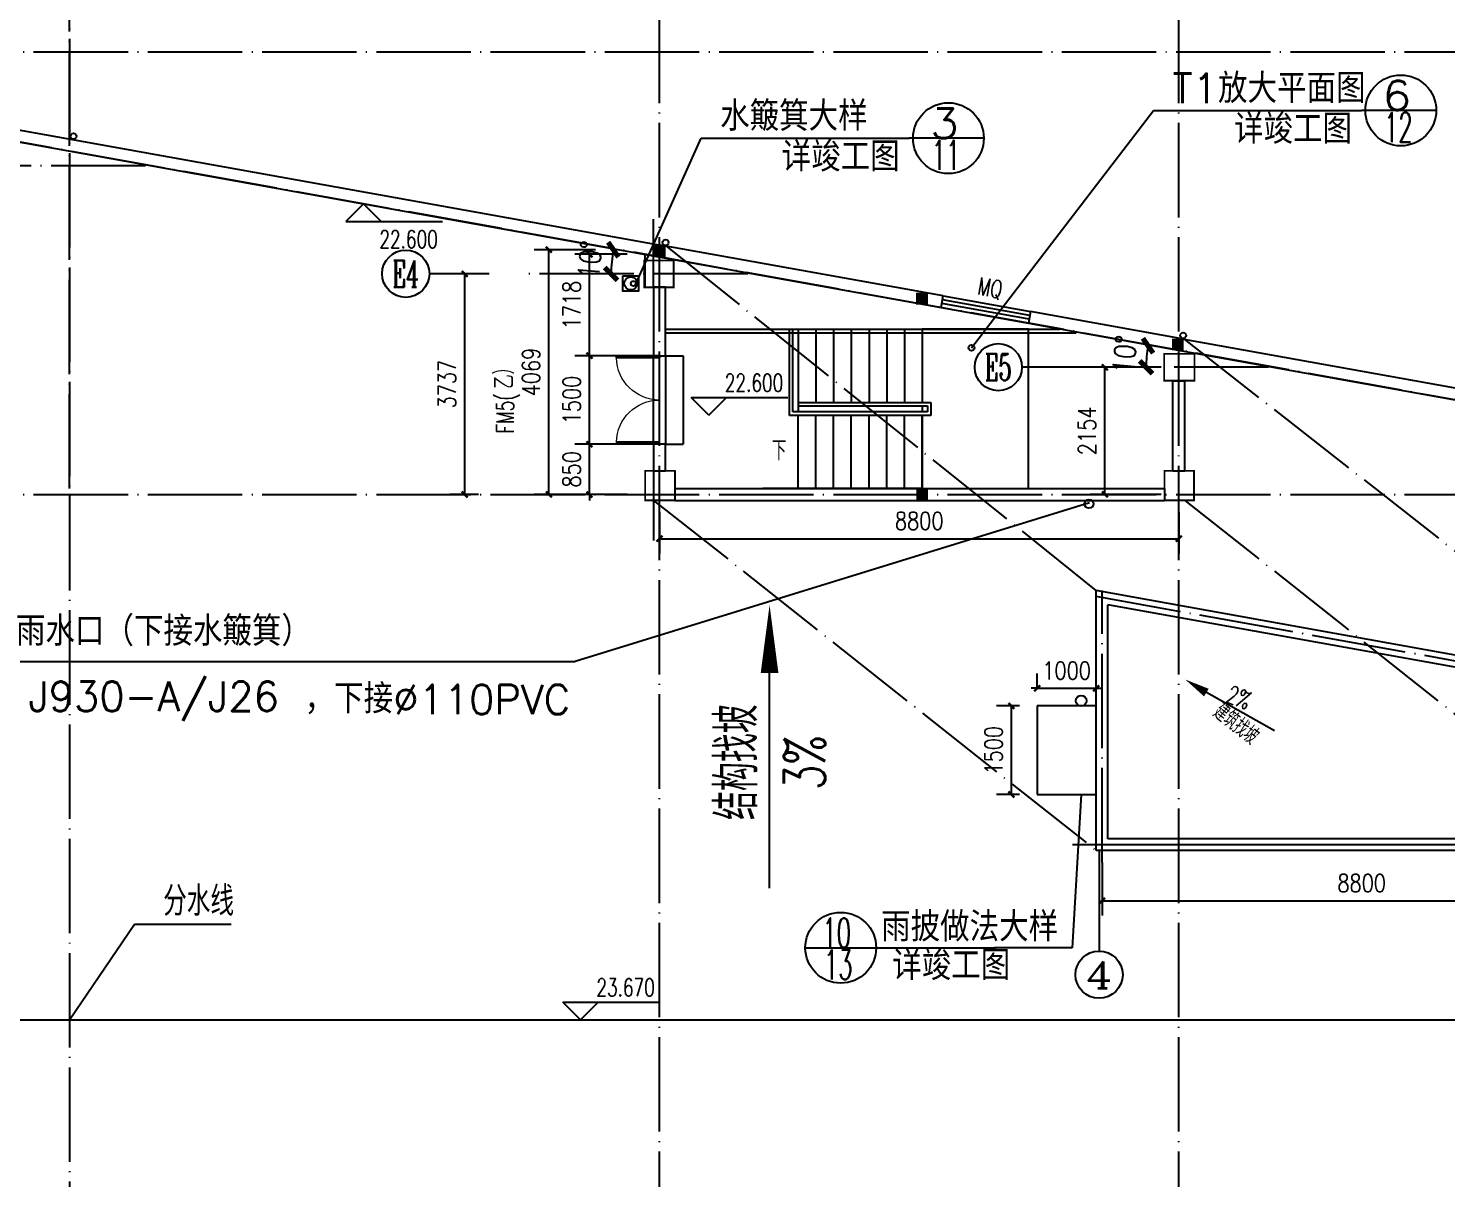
# Model space of a CAD drawing. Header units: millimetres. Extents: x 591771 to 1936534, y -622016 to 355666.
# Drawn here: x 623420 to 647454, y 64514 to 84000 of the extents above; entities that cross this region are included whole.
import ezdxf
from ezdxf.enums import TextEntityAlignment as Align

# ---------------------------------------------------------------- set-up
doc = ezdxf.new("R2010")
doc.units = ezdxf.units.MM
doc.header["$LTSCALE"] = 80
doc.linetypes.add('DOTE', pattern=[2.42, 2, -0.2, 0.02, -0.2])
for name, color, linetype in [('3T_WOOD', 230, 'Continuous'), ('\\M+5BDA8-\\M+5B1EA\\M+5B8DF', 3, 'Continuous'), ('\\M+5BDA8-\\M+5B3DF\\M+5B4E7', 3, 'Continuous'), ('\\M+5BDA8-\\M+5B4B0', 4, 'Continuous'), ('\\M+5BDA8-\\M+5BCFD\\M+5CDB7', 3, 'Continuous'), ('\\M+5BDA8-\\M+5C2A5\\M+5CCDD', 2, 'Continuous'), ('\\M+5BDA8-\\M+5C3C5', 4, 'Continuous'), ('\\M+5BDA8-\\M+5C3C5\\M+5B4B0\\M+5B1E0\\M+5BAC5', 7, 'Continuous'), ('\\M+5BDA8-\\M+5C7BD-\\M+5D7A9', 31, 'Continuous'), ('\\M+5BDA8-\\M+5D2FD\\M+5B3F6', 3, 'Continuous'), ('\\M+5BDA8-\\M+5D6E1', 17, 'DOTE'), ('\\M+5BDA8-\\M+5D6E1-\\M+5B1EA\\M+5D7A2', 3, 'Continuous'), ('\\M+5C1A2\\M+5C3E6\\M+5CFDF\\M+5CCF51', 7, 'Continuous'), ('\\M+5C1A2\\M+5C3E6\\M+5CFDF\\M+5CCF55', 140, 'Continuous'), ('\\M+5C1A2\\M+5C3E6\\M+5CFF4\\M+5CCF53', 252, 'Continuous'), ('\\M+5CEDD\\M+5C3E6\\M+5C0B8\\M+5B8CB', 2, 'Continuous'), ('AXIS', 3, 'Continuous'), ('AXIS_TEXT', 7, 'Continuous'), ('DIM_LEAD', 3, 'Continuous'), ('DIM_SYMB', 3, 'Continuous'), ('PUB_TEXT', 7, 'Continuous'), ('VPIPE-\\M+5D3EA\\M+5CBAE', 4, 'TG_Y'), ('WALL', 31, 'Continuous'), ('WINDOW_TEXT', 7, 'Continuous')]:
    doc.layers.add(name, color=color, linetype=linetype)
doc.styles.add('_HZTXT', font='txt.shx', dxfattribs={"width": 0.8, "bigfont": 'hztxt.shx'})
doc.styles.add('A-AXIS-LABEL', font='COMPLEX', dxfattribs={"bigfont": 'GBCBIG'})
doc.styles.add('A-STANDARD', font='SIMPLEX', dxfattribs={"bigfont": 'GBCBIG'})
doc.styles.add('A-WIN-LABEL', font='SIMPLEX', dxfattribs={"bigfont": 'GBCBIG'})
doc.styles.add('COMPLEX', font='COMPLEX')
doc.styles.add('DIM_FONT', font='SIMPLEX.shx', dxfattribs={"width": 0.8})
doc.styles.add('ROMANS', font='ROMANS.shx', dxfattribs={"width": 0.8, "bigfont": 'hhztxt.shx'})
doc.styles.add('TG_LINETYPE', font='SIMPLEX', dxfattribs={"width": 0.75, "height": 2.5, "bigfont": 'HZTXT'})
doc.linetypes.add('TG_Y', pattern='A,2,-0.3,["Y",TG_LINETYPE,S=0.1,R=0,X=-0.23,Y=-0.15],0', length=2.3)
doc.dimstyles.new('dim1-150', dxfattribs={"dimscale": 180, "dimtxt": 2, "dimasz": 1.2, "dimexe": 1.2, "dimexo": 1.2, "dimgap": 1, "dimtad": 1, "dimdec": 0, "dimdsep": 46, "dimtxsty": 'ROMANS', "dimblk": 'ARCHTICK', "dimcen": 0, "dimadec": 0, "dimazin": 0, "dimtfac": 0.71, "dimtdec": 0, "dimtix": 1, "dimtmove": 0, "dimatfit": 3, "dimldrblk": 'ARCHTICK', "dimfxl": 0, "dimtolj": 1, "dimtzin": 0, "dimarcsym": 0})
doc.dimstyles.new('DIMN', dxfattribs={"dimtxt": 300, "dimasz": 100, "dimexe": 250, "dimexo": 300, "dimgap": 150, "dimtad": 1, "dimdec": 0, "dimzin": 0, "dimdsep": 46, "dimtxsty": 'DIM_FONT', "dimblk": 'ARCHTICK', "dimcen": 0.09, "dimclrt": 7, "dimazin": 2, "dimtfac": 1, "dimtdec": 0, "dimtix": 1, "dimtmove": 2, "dimatfit": 3, "dimldrblk": 'ARCHTICK', "dimfxl": 0, "dimtolj": 1, "dimtzin": 0, "dimarcsym": 0})

# ---------------------------------------------------------------- blocks, each defined once
blk = doc.blocks.new('_ArchTick')
at = {"color": 0, "linetype": 'ByBlock', "const_width": 0.4}
blk.add_lwpolyline([(-0.5, -0.5), (0.5, 0.5)], dxfattribs=at)
blk = doc.blocks.new('*D38')
at = {"layer": '\\M+5C1A2\\M+5C3E6\\M+5CFDF\\M+5CCF51', "color": 0, "lineweight": -2, "transparency": 16777216}
blk.add_arc((613188, 83604), 5623, 169.8236, 180, dxfattribs=at)
at = {"layer": 'Defpoints', "color": 0, "lineweight": -3, "transparency": 16777216}
for p in [(604149, 85227), (607604, 84269), (604049, 83604), (662277, 83604), (660463, 75118)]:
    blk.add_point(p, dxfattribs=at)
at = {"layer": '\\M+5C1A2\\M+5C3E6\\M+5CFDF\\M+5CCF51', "color": 0, "lineweight": -2, "transparency": 16777216, "xscale": 216, "yscale": 216, "zscale": 216}
for p, rotation in [((607653, 84598), 79.8236399644772), ((607565, 83604), 270)]:
    blk.add_blockref('_ArchTick', p, dxfattribs=dict(at, rotation=rotation))
at = {"layer": '\\M+5C1A2\\M+5C3E6\\M+5CFDF\\M+5CCF51', "color": 0, "lineweight": -2, "transparency": 16777216, "insert": (607220, 84136), "char_height": 360, "attachment_point": 5, "rotation": 84.9118, "style": 'ROMANS'}
blk.add_mtext('\\A1;10%%D', dxfattribs=at)
blk = doc.blocks.new('*D40')
at = {"layer": '\\M+5C1A2\\M+5C3E6\\M+5CFDF\\M+5CCF51', "color": 0, "lineweight": -2, "transparency": 16777216}
blk.add_arc((625404, 81674), 2447, 169.8236, 180, dxfattribs=at)
at = {"layer": 'Defpoints', "color": 0, "lineweight": -3, "transparency": 16777216}
for p in [(615198, 83506), (622974, 81963), (621520, 81674), (625404, 81674), (660466, 75380)]:
    blk.add_point(p, dxfattribs=at)
at = {"layer": '\\M+5C1A2\\M+5C3E6\\M+5CFDF\\M+5CCF51', "color": 0, "lineweight": -2, "transparency": 16777216, "xscale": 216, "yscale": 216, "zscale": 216}
for p, rotation in [((622995, 82106), 79.8236399644773), ((622957, 81674), 270)]:
    blk.add_blockref('_ArchTick', p, dxfattribs=dict(at, rotation=rotation))
at = {"layer": '\\M+5C1A2\\M+5C3E6\\M+5CFDF\\M+5CCF51', "color": 0, "lineweight": -2, "transparency": 16777216, "insert": (622600, 81924), "char_height": 360, "attachment_point": 5, "rotation": 84.9118, "style": 'ROMANS'}
blk.add_mtext('\\A1;10%%D', dxfattribs=at)
blk = doc.blocks.new('*D41')
at = {"layer": '\\M+5C1A2\\M+5C3E6\\M+5CFDF\\M+5CCF51', "color": 0, "lineweight": -2, "transparency": 16777216}
blk.add_line((633160, 79841), (633079, 79841), dxfattribs=at)
blk.add_arc((635615, 79841), 2319, 169.8236, 180, dxfattribs=at)
at = {"layer": 'Defpoints', "color": 0, "lineweight": -3, "transparency": 16777216}
for p in [(615198, 83506), (633311, 80115), (633376, 79841), (635615, 79841), (660466, 75380)]:
    blk.add_point(p, dxfattribs=at)
at = {"layer": '\\M+5C1A2\\M+5C3E6\\M+5CFDF\\M+5CCF51', "color": 0, "lineweight": -2, "transparency": 16777216, "xscale": 216, "yscale": 216, "zscale": 216}
for p, rotation in [((633332, 80251), 79.8236399644773), ((633295, 79841), 270)]:
    blk.add_blockref('_ArchTick', p, dxfattribs=dict(at, rotation=rotation))
at = {"layer": '\\M+5C1A2\\M+5C3E6\\M+5CFDF\\M+5CCF51', "color": 0, "lineweight": -2, "transparency": 16777216, "insert": (632937, 80079), "char_height": 360, "attachment_point": 5, "rotation": 84.9118, "style": 'ROMANS'}
blk.add_mtext('\\A1;10%%D', dxfattribs=at)
blk = doc.blocks.new('*D42')
at = {"layer": '\\M+5C1A2\\M+5C3E6\\M+5CFDF\\M+5CCF51', "color": 0, "lineweight": -2, "transparency": 16777216}
blk.add_arc((644434, 78258), 2073, 169.8236, 180, dxfattribs=at)
at = {"layer": 'Defpoints', "color": 0, "lineweight": -3, "transparency": 16777216}
for p in [(615198, 83506), (642375, 78503), (642210, 78258), (644434, 78258), (660566, 75362)]:
    blk.add_point(p, dxfattribs=at)
at = {"layer": '\\M+5C1A2\\M+5C3E6\\M+5CFDF\\M+5CCF51', "color": 0, "lineweight": -2, "transparency": 16777216, "xscale": 216, "yscale": 216, "zscale": 216}
for p, rotation in [((642393, 78624), 79.8236399644773), ((642360, 78258), 270)]:
    blk.add_blockref('_ArchTick', p, dxfattribs=dict(at, rotation=rotation))
at = {"layer": '\\M+5C1A2\\M+5C3E6\\M+5CFDF\\M+5CCF51', "color": 0, "lineweight": -2, "transparency": 16777216, "insert": (642001, 78475), "char_height": 360, "attachment_point": 5, "rotation": 84.9118, "style": 'ROMANS'}
blk.add_mtext('\\A1;10%%D', dxfattribs=at)
blk = doc.blocks.new('*D43')
at = {"layer": '\\M+5C1A2\\M+5C3E6\\M+5CFDF\\M+5CCF51', "color": 0, "lineweight": -2, "transparency": 16777216}
blk.add_arc((653225, 76680), 2329, 169.8236, 180, dxfattribs=at)
at = {"layer": 'Defpoints', "color": 0, "lineweight": -3, "transparency": 16777216}
for p in [(615198, 83506), (650912, 76955), (649877, 76680), (653225, 76680), (660466, 75380)]:
    blk.add_point(p, dxfattribs=at)
at = {"layer": '\\M+5C1A2\\M+5C3E6\\M+5CFDF\\M+5CCF51', "color": 0, "lineweight": -2, "transparency": 16777216, "xscale": 216, "yscale": 216, "zscale": 216}
for p, rotation in [((650932, 77092), 79.8236399644773), ((650895, 76680), 270)]:
    blk.add_blockref('_ArchTick', p, dxfattribs=dict(at, rotation=rotation))
at = {"layer": '\\M+5C1A2\\M+5C3E6\\M+5CFDF\\M+5CCF51', "color": 0, "lineweight": -2, "transparency": 16777216, "insert": (650537, 76919), "char_height": 360, "attachment_point": 5, "rotation": 84.9118, "style": 'ROMANS'}
blk.add_mtext('\\A1;10%%D', dxfattribs=at)
blk = doc.blocks.new('\\M+5CBAE\\M+5F4A4\\M+5BBFE')
at = {"layer": '\\M+5CEDD\\M+5C3E6\\M+5C0B8\\M+5B8CB', "linetype": 'ByBlock'}
blk.add_lwpolyline([(-385207, -521746), (-385075, -521746), (-385075, -521875), (-385207, -521875)], close=True, dxfattribs=at)
at = {"layer": 'AXIS'}
blk.add_circle((-385140, -521809), 55, dxfattribs=at)
blk = doc.blocks.new('*D170')
at = {"layer": '\\M+5BDA8-\\M+5B3DF\\M+5B4E7', "color": 0, "lineweight": -2, "transparency": 16777216}
for p, q in [((631048, 79841), (630564, 79841)), ((630814, 76104), (630814, 79841)), ((631048, 76104), (630564, 76104))]:
    blk.add_line(p, q, dxfattribs=at)
at = {"layer": 'Defpoints', "color": 0, "transparency": 16777216}
for p in [(630814, 79841), (631348, 79841), (631348, 76104)]:
    blk.add_point(p, dxfattribs=at)
at = {"layer": '\\M+5BDA8-\\M+5B3DF\\M+5B4E7', "color": 0, "lineweight": -2, "transparency": 16777216, "xscale": 100, "yscale": 100, "zscale": 100}
for p, rotation in [((630814, 79841), 90), ((630814, 76104), 270)]:
    blk.add_blockref('_ArchTick', p, dxfattribs=dict(at, rotation=rotation))
at = {"layer": '\\M+5BDA8-\\M+5B3DF\\M+5B4E7', "color": 7, "transparency": 16777216, "insert": (630514, 77973), "char_height": 300, "attachment_point": 5, "rotation": 90, "style": 'DIM_FONT'}
blk.add_mtext('\\A1;3737', dxfattribs=at)
blk = doc.blocks.new('*D171')
at = {"layer": '\\M+5BDA8-\\M+5B3DF\\M+5B4E7', "color": 0, "lineweight": -2, "transparency": 16777216}
for p, q in [((642616, 78258), (641411, 78258)), ((641661, 76104), (641661, 78258)), ((642616, 76104), (641411, 76104))]:
    blk.add_line(p, q, dxfattribs=at)
at = {"layer": 'Defpoints', "color": 0, "transparency": 16777216}
for p in [(641661, 78258), (642916, 78258), (642916, 76104)]:
    blk.add_point(p, dxfattribs=at)
at = {"layer": '\\M+5BDA8-\\M+5B3DF\\M+5B4E7', "color": 0, "lineweight": -2, "transparency": 16777216, "xscale": 100, "yscale": 100, "zscale": 100}
for p, rotation in [((641661, 78258), 90), ((641661, 76104), 270)]:
    blk.add_blockref('_ArchTick', p, dxfattribs=dict(at, rotation=rotation))
at = {"layer": '\\M+5BDA8-\\M+5B3DF\\M+5B4E7', "color": 7, "transparency": 16777216, "insert": (641361, 77181), "char_height": 300, "attachment_point": 5, "rotation": 90, "style": 'DIM_FONT'}
blk.add_mtext('\\A1;2154', dxfattribs=at)
blk = doc.blocks.new('*D227')
at = {"layer": '\\M+5BDA8-\\M+5B3DF\\M+5B4E7', "color": 0, "lineweight": -2, "transparency": 16777216}
for p, q in [((640214, 72521), (639827, 72521)), ((640077, 71021), (640077, 72521)), ((640214, 71021), (639827, 71021))]:
    blk.add_line(p, q, dxfattribs=at)
at = {"layer": 'Defpoints', "color": 0, "transparency": 16777216}
for p in [(640077, 72521), (640514, 72521), (640514, 71021)]:
    blk.add_point(p, dxfattribs=at)
at = {"layer": '\\M+5BDA8-\\M+5B3DF\\M+5B4E7', "color": 0, "lineweight": -2, "transparency": 16777216, "xscale": 100, "yscale": 100, "zscale": 100}
for p, rotation in [((640077, 72521), 90), ((640077, 71021), 270)]:
    blk.add_blockref('_ArchTick', p, dxfattribs=dict(at, rotation=rotation))
at = {"layer": '\\M+5BDA8-\\M+5B3DF\\M+5B4E7', "color": 7, "transparency": 16777216, "insert": (639777, 71771), "char_height": 300, "attachment_point": 5, "rotation": 90, "style": 'DIM_FONT'}
blk.add_mtext('\\A1;1500', dxfattribs=at)
blk = doc.blocks.new('*D228')
at = {"layer": '\\M+5BDA8-\\M+5B3DF\\M+5B4E7', "color": 0, "lineweight": -2, "transparency": 16777216}
for p, q in [((640514, 72821), (640514, 73070)), ((641514, 72821), (641514, 73070)), ((640514, 72820), (640414, 72820)), ((640514, 72820), (641514, 72820)), ((641514, 72820), (641614, 72820))]:
    blk.add_line(p, q, dxfattribs=at)
at = {"layer": 'Defpoints', "color": 0, "transparency": 16777216}
for p in [(641514, 72820), (640514, 72521), (641514, 72521)]:
    blk.add_point(p, dxfattribs=at)
at = {"layer": '\\M+5BDA8-\\M+5B3DF\\M+5B4E7', "color": 0, "lineweight": -2, "transparency": 16777216, "xscale": 100, "yscale": 100, "zscale": 100}
blk.add_blockref('_ArchTick', (640514, 72820), dxfattribs=at)
at = {"layer": '\\M+5BDA8-\\M+5B3DF\\M+5B4E7', "color": 0, "lineweight": -2, "transparency": 16777216, "xscale": 100, "yscale": 100, "zscale": 100, "rotation": 180}
blk.add_blockref('_ArchTick', (641514, 72820), dxfattribs=at)
at = {"layer": '\\M+5BDA8-\\M+5B3DF\\M+5B4E7', "color": 7, "transparency": 16777216, "insert": (641014, 73120), "char_height": 300, "attachment_point": 5, "style": 'DIM_FONT'}
blk.add_mtext('\\A1;1000', dxfattribs=at)
blk = doc.blocks.new('*D244')
at = {"layer": '\\M+5BDA8-\\M+5B3DF\\M+5B4E7', "color": 0, "lineweight": -2, "transparency": 16777216}
for p, q in [((633569, 76954), (632678, 76954)), ((632928, 76954), (632928, 77054)), ((632928, 76104), (632928, 76954)), ((633569, 76104), (632678, 76104)), ((632928, 76104), (632928, 76004))]:
    blk.add_line(p, q, dxfattribs=at)
at = {"layer": 'Defpoints', "color": 0, "transparency": 16777216}
for p in [(632928, 76954), (633869, 76954), (633869, 76104)]:
    blk.add_point(p, dxfattribs=at)
at = {"layer": '\\M+5BDA8-\\M+5B3DF\\M+5B4E7', "color": 0, "lineweight": -2, "transparency": 16777216, "xscale": 100, "yscale": 100, "zscale": 100}
for p, rotation in [((632928, 76954), 270), ((632928, 76104), 90)]:
    blk.add_blockref('_ArchTick', p, dxfattribs=dict(at, rotation=rotation))
at = {"layer": '\\M+5BDA8-\\M+5B3DF\\M+5B4E7', "color": 7, "transparency": 16777216, "insert": (632628, 76529), "char_height": 300, "attachment_point": 5, "rotation": 90, "style": 'DIM_FONT'}
blk.add_mtext('\\A1;850', dxfattribs=at)
blk = doc.blocks.new('*D245')
at = {"layer": '\\M+5BDA8-\\M+5B3DF\\M+5B4E7', "color": 0, "lineweight": -2, "transparency": 16777216}
for p, q in [((633569, 78454), (632678, 78454)), ((632928, 76954), (632928, 78454)), ((633569, 76954), (632678, 76954))]:
    blk.add_line(p, q, dxfattribs=at)
at = {"layer": 'Defpoints', "color": 0, "transparency": 16777216}
for p in [(632928, 78454), (633869, 78454), (633869, 76954)]:
    blk.add_point(p, dxfattribs=at)
at = {"layer": '\\M+5BDA8-\\M+5B3DF\\M+5B4E7', "color": 0, "lineweight": -2, "transparency": 16777216, "xscale": 100, "yscale": 100, "zscale": 100}
for p, rotation in [((632928, 78454), 90), ((632928, 76954), 270)]:
    blk.add_blockref('_ArchTick', p, dxfattribs=dict(at, rotation=rotation))
at = {"layer": '\\M+5BDA8-\\M+5B3DF\\M+5B4E7', "color": 7, "transparency": 16777216, "insert": (632628, 77704), "char_height": 300, "attachment_point": 5, "rotation": 90, "style": 'DIM_FONT'}
blk.add_mtext('\\A1;1500', dxfattribs=at)
blk = doc.blocks.new('*D246')
at = {"layer": '\\M+5BDA8-\\M+5B3DF\\M+5B4E7', "color": 0, "lineweight": -2, "transparency": 16777216}
for p, q in [((633569, 80172), (632678, 80172)), ((632928, 78454), (632928, 80172)), ((633569, 78454), (632678, 78454))]:
    blk.add_line(p, q, dxfattribs=at)
at = {"layer": 'Defpoints', "color": 0, "transparency": 16777216}
for p in [(632928, 80172), (633869, 80172), (633869, 78454)]:
    blk.add_point(p, dxfattribs=at)
at = {"layer": '\\M+5BDA8-\\M+5B3DF\\M+5B4E7', "color": 0, "lineweight": -2, "transparency": 16777216, "xscale": 100, "yscale": 100, "zscale": 100}
for p, rotation in [((632928, 80172), 90), ((632928, 78454), 270)]:
    blk.add_blockref('_ArchTick', p, dxfattribs=dict(at, rotation=rotation))
at = {"layer": '\\M+5BDA8-\\M+5B3DF\\M+5B4E7', "color": 7, "transparency": 16777216, "insert": (632628, 79313), "char_height": 300, "attachment_point": 5, "rotation": 90, "style": 'DIM_FONT'}
blk.add_mtext('\\A1;1718', dxfattribs=at)
blk = doc.blocks.new('*D373')
at = {"layer": '\\M+5BDA8-\\M+5B3DF\\M+5B4E7', "color": 0, "lineweight": -2, "transparency": 16777216}
for p, q in [((633032, 80251), (631989, 80251)), ((632239, 76104), (632239, 80251)), ((633032, 76104), (631989, 76104))]:
    blk.add_line(p, q, dxfattribs=at)
at = {"layer": 'Defpoints', "color": 0, "transparency": 16777216}
for p in [(632239, 80251), (633332, 80251), (633332, 76104)]:
    blk.add_point(p, dxfattribs=at)
at = {"layer": '\\M+5BDA8-\\M+5B3DF\\M+5B4E7', "color": 0, "lineweight": -2, "transparency": 16777216, "xscale": 100, "yscale": 100, "zscale": 100}
for p, rotation in [((632239, 80251), 90), ((632239, 76104), 270)]:
    blk.add_blockref('_ArchTick', p, dxfattribs=dict(at, rotation=rotation))
at = {"layer": '\\M+5BDA8-\\M+5B3DF\\M+5B4E7', "color": 7, "transparency": 16777216, "insert": (631939, 78178), "char_height": 300, "attachment_point": 5, "rotation": 90, "style": 'DIM_FONT'}
blk.add_mtext('\\A1;4069', dxfattribs=at)
blk = doc.blocks.new('*D374')
at = {"layer": '\\M+5BDA8-\\M+5B3DF\\M+5B4E7', "color": 0, "lineweight": -2, "transparency": 16777216}
for p, q in [((634116, 75804), (634116, 75105)), ((642916, 75804), (642916, 75105)), ((634116, 75355), (642916, 75355))]:
    blk.add_line(p, q, dxfattribs=at)
at = {"layer": 'Defpoints', "color": 0, "transparency": 16777216}
for p in [(634116, 76104), (642916, 76104), (642916, 75355)]:
    blk.add_point(p, dxfattribs=at)
at = {"layer": '\\M+5BDA8-\\M+5B3DF\\M+5B4E7', "color": 0, "lineweight": -2, "transparency": 16777216, "xscale": 100, "yscale": 100, "zscale": 100, "rotation": 180}
blk.add_blockref('_ArchTick', (634116, 75355), dxfattribs=at)
at = {"layer": '\\M+5BDA8-\\M+5B3DF\\M+5B4E7', "color": 0, "lineweight": -2, "transparency": 16777216, "xscale": 100, "yscale": 100, "zscale": 100}
blk.add_blockref('_ArchTick', (642916, 75355), dxfattribs=at)
at = {"layer": '\\M+5BDA8-\\M+5B3DF\\M+5B4E7', "color": 7, "transparency": 16777216, "insert": (638516, 75655), "char_height": 300, "attachment_point": 5, "style": 'DIM_FONT'}
blk.add_mtext('\\A1;8800', dxfattribs=at)
blk = doc.blocks.new('*D565')
at = {"layer": '\\M+5BDA8-\\M+5B3DF\\M+5B4E7', "color": 0, "lineweight": -2, "transparency": 16777216}
for p, q in [((641614, 69871), (641614, 68970)), ((650414, 69871), (650414, 68970)), ((641614, 69220), (650414, 69220))]:
    blk.add_line(p, q, dxfattribs=at)
at = {"layer": 'Defpoints', "color": 0, "transparency": 16777216}
for p in [(641614, 70171), (650414, 70171), (650414, 69220)]:
    blk.add_point(p, dxfattribs=at)
at = {"layer": '\\M+5BDA8-\\M+5B3DF\\M+5B4E7', "color": 0, "lineweight": -2, "transparency": 16777216, "xscale": 100, "yscale": 100, "zscale": 100, "rotation": 180}
blk.add_blockref('_ArchTick', (641614, 69220), dxfattribs=at)
at = {"layer": '\\M+5BDA8-\\M+5B3DF\\M+5B4E7', "color": 0, "lineweight": -2, "transparency": 16777216, "xscale": 100, "yscale": 100, "zscale": 100}
blk.add_blockref('_ArchTick', (650414, 69220), dxfattribs=at)
at = {"layer": '\\M+5BDA8-\\M+5B3DF\\M+5B4E7', "color": 7, "transparency": 16777216, "insert": (646014, 69520), "char_height": 300, "attachment_point": 5, "style": 'DIM_FONT'}
blk.add_mtext('\\A1;8800', dxfattribs=at)
blk = doc.blocks.new('\\M+5B6FE\\M+5CEAC\\M+5C3C5\\M+5BFE2$\\M+5CFB5\\M+5CDB3\\M+5CDBC\\M+5BFE2$00000108')
for p, q in [((-0.5, 0), (-0.5, 0.4875)), ((-0.475, 0.4875), (-0.5, 0.4875)), ((-0.475, 0), (-0.475, 0.4875)), ((0.475, 0), (0.475, 0.4875)), ((0.475, 0.4875), (0.5, 0.4875)), ((0.5, 0), (0.5, 0.4875)), ((-0.5, 0), (-0.475, 0)), ((0.5, 0), (0.475, 0))]:
    blk.add_line(p, q)
at = {"lineweight": 13}
for centre, start, end in [((-0.4875, 0), 0, 88.53072), ((0.4875, 0), 91.46928, 180)]:
    blk.add_arc(centre, 0.4875, start, end, dxfattribs=at)
blk = doc.blocks.new('\\M+5B6FE\\M+5CEAC\\M+5B4B0\\M+5BFE2$\\M+5CFB5\\M+5CDB3\\M+5CDBC\\M+5BFE2$00000001')
at = {"color": 0}
for points in [[(-0.5, 0.5), (-0.5, -0.5)], [(-0.5, 0.5), (0.5, 0.5)], [(0.5, -0.5), (0.5, 0.5)], [(0.5, 0.167), (-0.5, 0.167)], [(0.5, -0.167), (-0.5, -0.167)], [(-0.5, -0.5), (0.5, -0.5)]]:
    blk.add_lwpolyline(points, dxfattribs=at)
blk = doc.blocks.new('_AXISO')
blk.add_circle((0, 0), 0.5)
at = {"layer": 'AXIS_TEXT', "style": 'COMPLEX'}
blk.add_attdef('A', text='', height=0.56, dxfattribs=at).set_placement((-0.25, -0.28), (0.25, -0.28), align=Align.FIT)

msp = doc.modelspace()

# ---------------------------------------------------------------- hatches: boundary and pattern name
at = {"layer": '\\M+5C1A2\\M+5C3E6\\M+5CFF4\\M+5CCF53'}
for points in [[(634020.1, 80124.1), (634220.1, 80124.1), (634220.1, 80324.1), (634020.1, 80324.1)], [(638463.1, 79321.5), (638663.1, 79321.5), (638663.1, 79521.5), (638463.1, 79521.5)], [(642798, 78545.8), (642998, 78545.8), (642998, 78745.8), (642798, 78745.8)], [(638465.7, 76005), (638665.7, 76005), (638665.7, 76205), (638465.7, 76205)]]:
    msp.add_hatch(color=256, dxfattribs=at).paths.add_polyline_path(points)

# ---------------------------------------------------------------- linework, layer by layer
at = {"layer": '3T_WOOD'}
for p, q in [((641514, 72520.8), (640514, 72520.8)), ((640514, 72520.8), (640514, 71020.8)), ((640514, 71020.8), (641514, 71020.8))]:
    msp.add_line(p, q, dxfattribs=at)
at = {"layer": '\\M+5BDA8-\\M+5B1EA\\M+5B8DF'}
for p, q in [((629098, 81028.7), (628798, 80728.7)), ((629098, 81028.7), (629398, 80728.7)), ((628798, 80728.7), (630438, 80728.7)), ((634951.2, 77447.9), (634651.2, 77747.9)), ((634651.2, 77747.9), (636291.2, 77747.9)), ((634951.2, 77447.9), (635251.2, 77747.9)), ((632775.6, 67204.3), (632475.6, 67504.3)), ((632475.6, 67504.3), (634115.6, 67504.3)), ((632775.6, 67204.3), (633075.6, 67504.3))]:
    msp.add_line(p, q, dxfattribs=at)
at = {"layer": '\\M+5BDA8-\\M+5B3DF\\M+5B4E7'}
for p, q in [((639400.7, 78589.6), (642488.5, 82609.5)), ((642488.5, 82609.5), (646010.2, 82609.5)), ((647276.9, 82609.5), (646010.2, 82609.5)), ((634822.6, 82139.2), (638344.3, 82139.2)), ((639611, 82139.2), (638344.3, 82139.2)), ((631229.3, 79841.1), (630220.4, 79841.1)), ((641270.8, 78258), (640262, 78258)), ((644535.6, 72099.8), (643381.6, 72748)), ((641261, 71020.8), (641107.2, 68425.2)), ((636585.6, 68425.2), (639817.2, 68425.2)), ((641107.2, 68425.2), (639785.8, 68425.2))]:
    msp.add_line(p, q, dxfattribs=at)
msp.add_lwpolyline([(643381.6, 72748, 150, 0, 0), (643022.2, 72970.6, 0, 0, 0)], format="xyseb", dxfattribs=at)
for centre, radius in [((646676.9, 82609.5), 600), ((639011, 82139.2), 600), ((639400.7, 78589.6), 50), ((641261, 72609.7), 90.6), ((637185.6, 68425.2), 600)]:
    msp.add_circle(centre, radius, dxfattribs=at)
at = {"layer": '\\M+5BDA8-\\M+5BCFD\\M+5CDB7'}
msp.add_lwpolyline([(636315.6, 76854.3, 0, 0, 0), (639465.6, 76854.3, 0, 0, 0), (639465.6, 78254.3, 0, 0, 0), (636915.6, 78254.3, 80, 0, 0), (636615.6, 78254.3, 0, 0, 0)], format="xyseb", dxfattribs=at)
at = {"layer": '\\M+5BDA8-\\M+5C2A5\\M+5CCDD'}
for p, q in [((636315.6, 77444.3), (636315.6, 78904.3)), ((636315.6, 78904.3), (636375.6, 78904.3)), ((636375.6, 77504.3), (636375.6, 78904.3)), ((636465.6, 78904.3), (638565.6, 78904.3)), ((636465.6, 78904.3), (636465.6, 77664.3)), ((636765.6, 78904.3), (636765.6, 77664.3)), ((637065.6, 78904.3), (637065.6, 77664.3)), ((637365.6, 78904.3), (637365.6, 77664.3)), ((637665.6, 78904.3), (637665.6, 77664.3)), ((637965.6, 78904.3), (637965.6, 77664.3)), ((638265.6, 78904.3), (638265.6, 77664.3)), ((638565.6, 78904.3), (638565.6, 77664.3)), ((640365.6, 78904.3), (638565.6, 78904.3)), ((638565.6, 78904.3), (638565.6, 77664.3)), ((640365.6, 76204.3), (640365.6, 78904.3)), ((640365.6, 76204.3), (640365.6, 78830.6)), ((636465.6, 77664.3), (636465.6, 77604.3)), ((636465.6, 77664.3), (638715.6, 77664.3)), ((636465.6, 77664.3), (636465.6, 77604.3)), ((638715.6, 77664.3), (638715.6, 77444.3)), ((638715.6, 77444.3), (636315.6, 77444.3)), ((638655.6, 77504.3), (636375.6, 77504.3)), ((636465.6, 77604.3), (638565.6, 77604.3)), ((636465.6, 77604.3), (638655.6, 77604.3)), ((636465.6, 77604.3), (636465.6, 77504.3)), ((638565.6, 77504.3), (636465.6, 77504.3)), ((636465.6, 76204.3), (636465.6, 77444.3)), ((636765.6, 76204.3), (636765.6, 77444.3)), ((637065.6, 76204.3), (637065.6, 77444.3)), ((637365.6, 76204.3), (637365.6, 77444.3)), ((637665.6, 76204.3), (637665.6, 77444.3)), ((637965.6, 76204.3), (637965.6, 77444.3)), ((638265.6, 76204.3), (638265.6, 77444.3)), ((638565.6, 77604.3), (638565.6, 77504.3)), ((638565.6, 76204.3), (638565.6, 77444.3)), ((638565.6, 77444.3), (638565.6, 76204.3)), ((638655.6, 77604.3), (638655.6, 77504.3)), ((638565.6, 76204.3), (635865.6, 76204.3)), ((638565.6, 76204.3), (636465.6, 76204.3)), ((638565.6, 76204.3), (640365.6, 76204.3)), ((638565.6, 76204.3), (640365.6, 76204.3))]:
    msp.add_line(p, q, dxfattribs=at)
at = {"layer": '\\M+5BDA8-\\M+5C7BD-\\M+5D7A9'}
for p, q in [((615333.2, 83702.7), (624133.3, 82123.1)), ((615297.8, 83505.9), (624098, 81926.2)), ((624133.3, 82123.1), (634133.3, 80328.1)), ((624098, 81926.2), (634098, 80131.2)), ((638924.6, 79468), (634133.3, 80328.1)), ((634098, 80131.2), (638889.2, 79271.2)), ((634015.6, 79613.5), (634015.6, 78454.3)), ((634215.6, 79613.5), (634015.6, 79613.5)), ((634215.6, 78454.3), (634215.6, 79613.5)), ((638889.2, 79271.2), (638924.6, 79468)), ((640401, 79203), (640365.6, 79006.2)), ((642937.7, 78747.7), (640401, 79203)), ((640365.6, 79006.2), (642902.4, 78550.8)), ((642937.7, 78747.7), (651535.7, 77204.3)), ((634015.6, 78454.3), (634215.6, 78454.3)), ((642902.4, 78550.8), (651500.3, 77007.4)), ((642815.6, 76505.6), (642815.6, 78031.2)), ((642815.6, 78031.2), (643015.6, 78031.2)), ((643015.6, 76505.6), (643015.6, 78031.2)), ((634215.6, 76954.3), (634015.6, 76954.3)), ((634015.6, 76954.3), (634015.6, 76504.3)), ((634215.6, 76504.3), (634215.6, 76954.3)), ((634015.6, 76504.3), (634215.6, 76504.3)), ((642815.6, 76505.6), (643015.6, 76505.6)), ((634373.2, 76204.3), (642673.2, 76204.3)), ((634373.2, 76204.3), (634373.2, 76004.3)), ((642673.2, 76204.3), (642673.2, 76004.3)), ((634373.2, 76004.3), (642673.2, 76004.3)), ((641514, 70070.8), (641514, 74475.1)), ((650514, 72859.4), (641514, 74475.1)), ((641714, 72970.8), (641714, 74236)), ((650314, 72692.1), (641714, 74236)), ((641714, 70270.8), (641714, 74059.7)), ((646014.5, 70270.8), (641714, 70270.8)), ((650314, 70270.8), (646014.5, 70270.8)), ((650514, 70070.8), (641514, 70070.8))]:
    msp.add_line(p, q, dxfattribs=at)
at = {"layer": '\\M+5BDA8-\\M+5D2FD\\M+5B3F6'}
for p, q in [((624115.6, 67204.3), (625216.5, 68824)), ((625216.5, 68824), (626857.2, 68824))]:
    msp.add_line(p, q, dxfattribs=at)
at = {"layer": '\\M+5BDA8-\\M+5D2FD\\M+5B3F6', "const_width": 26.7}
msp.add_lwpolyline([(624108.1, 67193.3, 1), (624123.1, 67215.3, 1)], format="xyb", close=True, dxfattribs=at)
at = {"layer": '\\M+5BDA8-\\M+5D6E1', "ltscale": 10}
for p, q in [((624115.6, 76204.3), (624115.6, 85758.8)), ((624115.6, 85758.8), (624115.6, 47886.6)), ((634115.6, 47886.6), (634115.6, 85758.8)), ((642915.6, 47886.6), (642915.6, 85758.8)), ((604149.1, 83604.3), (662077.4, 83604.3)), ((658119.3, 75818.3), (615297.8, 83505.9)), ((625403.9, 81673.9), (622069.7, 81673.9)), ((634215.6, 80321.9), (641514, 74475.1)), ((635614.5, 79841.1), (631852.8, 79841.1)), ((643005.4, 78735.5), (650514, 72859.4)), ((644433.7, 78258), (641270.8, 78258)), ((604149.1, 76104.3), (662077.4, 76104.3)), ((634015.6, 76004.3), (641514, 70070.8)), ((643015.6, 76004.3), (650514, 70070.8)), ((650564, 72748.8), (641514, 74373.5)), ((641614, 69870.8), (641614, 74475.1)), ((648464, 70170.8), (641114, 70170.8)), ((650932, 70170.8), (641114, 70170.8)), ((604149.1, 67204.3), (662077.4, 67204.3))]:
    msp.add_line(p, q, dxfattribs=at)
at = {"layer": '\\M+5BDA8-\\M+5D6E1-\\M+5B1EA\\M+5D7A2'}
msp.add_line((641564, 70070.8), (641564, 68368.9), dxfattribs=at)
for centre in [(629814.4, 79843), (639856, 78260)]:
    msp.add_circle(centre, 400, dxfattribs=at)
at = {"layer": '\\M+5C1A2\\M+5C3E6\\M+5CFDF\\M+5CCF51'}
for p, q in [((634015.6, 79613.5), (634015.6, 80766)), ((634015.6, 76504.3), (634015.6, 75324.5))]:
    msp.add_line(p, q, dxfattribs=at)
at = {"layer": '\\M+5C1A2\\M+5C3E6\\M+5CFDF\\M+5CCF55'}
for p, q in [((634215.6, 78904.3), (640899.9, 78904.3)), ((634215.6, 78844.3), (641176.6, 78844.3)), ((634015.6, 76954.2), (634015.6, 78454.2)), ((634215.6, 78454.2), (634215.6, 76954.2)), ((634215.6, 78454.2), (634515.6, 78454.2)), ((634515.6, 78454.2), (634515.6, 76954.2)), ((634215.6, 76954.2), (634515.6, 76954.2)), ((635980, 69435.9), (635980, 73078)), ((606465.6, 67204.3), (660566, 67204.3))]:
    msp.add_line(p, q, dxfattribs=at)
msp.add_lwpolyline([(635980, 73078, 300, 0, 0), (635980, 74234, 0, 0, 0)], format="xyseb", dxfattribs=at)
at = {"layer": '\\M+5C1A2\\M+5C3E6\\M+5CFF4\\M+5CCF53'}
for p, q in [((630138.3, 80842), (631910, 80524)), ((633865.6, 80172.9), (633865.6, 79628)), ((634373.2, 76504.3), (634373.2, 76004.3))]:
    msp.add_line(p, q, dxfattribs=at)
at = {"layer": '\\M+5C1A2\\M+5C3E6\\M+5CFF4\\M+5CCF53', "const_width": 30}
for points in [[(634355.2, 80068.6), (634355.2, 79613.5), (633855.2, 79613.5), (633855.2, 80068.6), (634355.2, 80068.6)], [(643180.4, 78031.2), (643180.4, 78484.7), (642665.3, 78484.7), (642665.3, 78031.2), (643180.4, 78031.2)], [(633873.2, 76504.3), (634373.2, 76504.3), (634373.2, 76004.3), (633873.2, 76004.3), (633873.2, 76504.3)], [(642673.2, 76504.3), (643173.2, 76504.3), (643173.2, 76004.3), (642673.2, 76004.3), (642673.2, 76504.3)]]:
    msp.add_lwpolyline(points, dxfattribs=at)
at = {"layer": 'DIM_LEAD'}
for p in [(641401.1, 75962.1), (622946.4, 73275.2)]:
    msp.add_line(p, (632688.1, 73275.2), dxfattribs=at)
msp.add_circle((641392.9, 75943.7), 74.4, dxfattribs=at)
at = {"layer": 'DIM_SYMB'}
msp.add_line((633700.9, 79643.9), (634822.6, 82139.2), dxfattribs=at)
at = {"layer": 'VPIPE-\\M+5D3EA\\M+5CBAE', "linetype": 'Continuous'}
for centre in [(624183.3, 82173.1), (634218, 80371.8), (642987.7, 78797.7)]:
    msp.add_circle(centre, 50, dxfattribs=at)
at = {"layer": 'WALL'}
for p, q in [((634380.9, 80049), (634380.9, 80049)), ((640365.6, 78379.3), (640365.6, 78805.2)), ((640365.6, 76429.3), (640365.6, 76879.3))]:
    msp.add_line(p, q, dxfattribs=at)
at = {"layer": 'WINDOW_TEXT'}
msp.add_circle((633672.4, 79676.2), 43, dxfattribs=at)

# ---------------------------------------------------------------- block references
at = {"layer": '\\M+5BDA8-\\M+5B4B0'}
ref = msp.add_blockref('\\M+5B6FE\\M+5CEAC\\M+5B4B0\\M+5BFE2$\\M+5CFB5\\M+5CDB3\\M+5CDBC\\M+5BFE2$00000001', (639645.1, 79237.1), dxfattribs=dict(at, xscale=1500, yscale=-199.9999999999997, zscale=199.9999999999997, rotation=349.823639964478))
ref.add_attrib('A', 'MQ', (639488.2, 79495.1), dxfattribs={"layer": '\\M+5BDA8-\\M+5C3C5\\M+5B4B0\\M+5B1E0\\M+5BAC5', "height": 297.5, "rotation": 349.82364, "style": 'A-WIN-LABEL', "width": 0.705882})
at = {"layer": '\\M+5BDA8-\\M+5C3C5', "xscale": 1500, "yscale": -1500, "zscale": 200, "rotation": 270.0000000002089}
msp.add_blockref('\\M+5B6FE\\M+5CEAC\\M+5C3C5\\M+5BFE2$\\M+5CFB5\\M+5CDB3\\M+5CDBC\\M+5BFE2$00000108', (634115.6, 77704.3), dxfattribs=at)
at = {"layer": '\\M+5BDA8-\\M+5D6E1-\\M+5B1EA\\M+5D7A2'}
ref = msp.add_blockref('_AXISO', (641564, 67968.9), dxfattribs=dict(at, xscale=800, yscale=800, zscale=800))
ref.add_attrib('A', '4', dxfattribs={"layer": 'AXIS_TEXT', "height": 452.5, "style": 'A-AXIS-LABEL', "width": 1.3125}).set_placement((641337.7, 67742.6), (641790.2, 67742.6), align=Align.FIT)
at = {"layer": '\\M+5CEDD\\M+5C3E6\\M+5C0B8\\M+5B8CB', "xscale": 2, "yscale": 2, "zscale": 2}
msp.add_blockref('\\M+5CBAE\\M+5F4A4\\M+5BBFE', (1403908.6, 1123297.5), dxfattribs=at)

# ---------------------------------------------------------------- texts
at = {"layer": '\\M+5BDA8-\\M+5C3C5\\M+5B4B0\\M+5B1E0\\M+5BAC5', "style": 'A-WIN-LABEL'}
msp.add_text('乙）', height=337.59, rotation=90, dxfattribs=at).set_placement((631649.1, 77894.6))
at = {"layer": '\\M+5BDA8-\\M+5C3C5\\M+5B4B0\\M+5B1E0\\M+5BAC5', "style": 'A-WIN-LABEL', "width": 0.705882}
msp.add_text('FM5(', height=297.5, rotation=90, dxfattribs=at).set_placement((631649.1, 77134.6))
at = {"layer": 'PUB_TEXT'}
for s, height, style, p in [('T1放大平面图', 500, '_HZTXT', (642808.3, 82734.1)), ('水簸箕大样', 500, '_HZTXT', (635142.4, 82263.8)), ('详竣工图', 500, '_HZTXT', (643850.4, 82046)), ('详竣工图', 500, '_HZTXT', (636184.5, 81575.7)), ('下', 337.6, 'A-STANDARD', (636020.8, 76679.3)), ('雨水口（下接水簸箕）', 500, '_HZTXT', (623208.7, 73540.2)), ('11J930-A/J26', 500, '_HZTXT', (622564.7, 72433.4)), ('，下接', 500, '_HZTXT', (628101.2, 72395.5)), ('%%c110PVC', 500, '_HZTXT', (629603.1, 72380)), ('雨披做法大样', 500, '_HZTXT', (637869.5, 68530.7)), ('详竣工图', 500, '_HZTXT', (638058.5, 67878.1))]:
    msp.add_text(s, height=height, dxfattribs=dict(at, style=style)).set_placement(p)
for s, height, style, width, p in [('22.600', 297.5, 'A-STANDARD', 0.705882, (629368, 80278.6)), ('22.600', 297.5, 'A-STANDARD', 0.705882, (635221.2, 77848)), ('分水线', 500, '_HZTXT', 0.8, (625704.4, 68967)), ('23.670', 297.5, 'A-STANDARD', 0.705882, (633045.6, 67604.4))]:
    msp.add_text(s, height=height, dxfattribs=dict(at, style=style, width=width)).set_placement(p)
at = {"layer": 'PUB_TEXT', "style": 'A-AXIS-LABEL'}
for s, width, p, p2 in [('E4', 0.567568, (629588.2, 79616.8), (630040.7, 79616.8)), ('E5', 0.6, (639629.7, 78033.7), (640082.2, 78033.7))]:
    msp.add_text(s, height=452.55, dxfattribs=dict(at, width=width)).set_placement(p, p2, align=Align.FIT)
at = {"layer": 'PUB_TEXT', "lineweight": 25, "style": '_HZTXT', "width": 0.7}
for s, height, rotation, p in [('2%%%', 300, 339.22775, (643695.3, 72595.5)), ('建筑找坡', 300, 322.20722, (643466.3, 72359.1)), ('结构找坡', 700, 90, (635773.6, 70589.4)), ('3%%%', 700, 90, (636924, 71102.3))]:
    msp.add_text(s, height=height, rotation=rotation, dxfattribs=at).set_placement(p)
at = {"layer": 'WINDOW_TEXT', "style": '_HZTXT'}
for s, width, p, p2 in [('6', 1.560431, (646368, 82611.6), (646851, 82611.6)), ('3', 1.448972, (638702.1, 82141.3), (639185.1, 82141.3)), ('12', 0.676187, (646393.7, 82074.2), (646876.7, 82074.2)), ('11', 0.965981, (638727.9, 81603.9), (639210.9, 81603.9)), ('10', 0.676187, (636876.7, 68427.2), (637359.7, 68427.2)), ('13', 0.676187, (636902.5, 67889.8), (637385.5, 67889.8))]:
    msp.add_text(s, height=500, dxfattribs=dict(at, width=width)).set_placement(p, p2, align=Align.FIT)

# ---------------------------------------------------------------- dimensions: what is measured, and where the dimension line sits
at = {"layer": '\\M+5BDA8-\\M+5B3DF\\M+5B4E7'}
dim = msp.add_aligned_dim(p1=(633331.6, 76104.3), p2=(633331.6, 80250.9), distance=1092.6, text='4069', dimstyle='DIMN', dxfattribs=at)
dim.commit()
dim.dimension.update_dxf_attribs({"geometry": '*D373', "text_midpoint": (631939, 78177.6)})
for p1, p2, distance, picture, middle in [((633869, 78454.2), (633869, 80171.9), 940.8, '*D246', (632628.2, 79313.1)), ((631348.4, 76104.3), (631348.4, 79841.1), 533.9, '*D170', (630514.4, 77972.7)), ((633869, 76954.2), (633869, 78454.2), 940.8, '*D245', (632628.2, 77704.2)), ((642915.6, 76104.3), (642915.6, 78258), 1255, '*D171', (641360.6, 77181.2)), ((633869, 76104.3), (633869, 76954.2), 940.8, '*D244', (632628.2, 76529.3)), ((634115.6, 76104.3), (642915.6, 76104.3), -748.9, '*D374', (638515.6, 75655.4)), ((640514, 72520.8), (641514, 72520.8), 299.6, '*D228', (641014, 73120.5)), ((640514, 71020.8), (640514, 72520.8), 436.9, '*D227', (639777.1, 71770.8)), ((641614, 70170.8), (650414, 70170.8), -951, '*D565', (646014, 69519.9))]:
    dim = msp.add_aligned_dim(p1=p1, p2=p2, distance=distance, dimstyle='DIMN', dxfattribs=at)
    dim.commit()
    dim.dimension.update_dxf_attribs({"geometry": picture, "text_midpoint": middle})
at = {"layer": '\\M+5C1A2\\M+5C3E6\\M+5CFDF\\M+5CCF51'}
for base, line1, line2, picture, middle in [((607604.4, 84268.6), ((660462.6, 75118.4), (604149.1, 85226.8)), ((604049.1, 83604.4), (662277.4, 83604.4)), '*D38', (607220.1, 84135.7)), ((622974.1, 81963), ((660466, 75380.2), (615197.8, 83505.9)), ((625403.9, 81673.9), (621520.4, 81673.9)), '*D40', (622599.5, 81923.6)), ((633311.3, 80115.1), ((660466, 75380.2), (615197.8, 83505.9)), ((635614.5, 79841.1), (633375.7, 79841.1)), '*D41', (632937.1, 80079.5)), ((642374.8, 78503), ((660566, 75362.2), (615197.8, 83505.9)), ((644433.7, 78258), (642210.5, 78258)), '*D42', (642001.4, 78474.6)), ((650911.7, 76955.2), ((660466, 75380.2), (615197.8, 83505.9)), ((653224.6, 76680), (649876.9, 76680)), '*D43', (650537.5, 76919.3))]:
    dim = msp.add_angular_dim_2l(base=base, line1=line1, line2=line2, dimstyle='dim1-150', override={"dimazin": 2}, dxfattribs=at)
    dim.commit()
    dim.dimension.update_dxf_attribs({"geometry": picture, "text_midpoint": middle})

doc.saveas('drawing.dxf')
